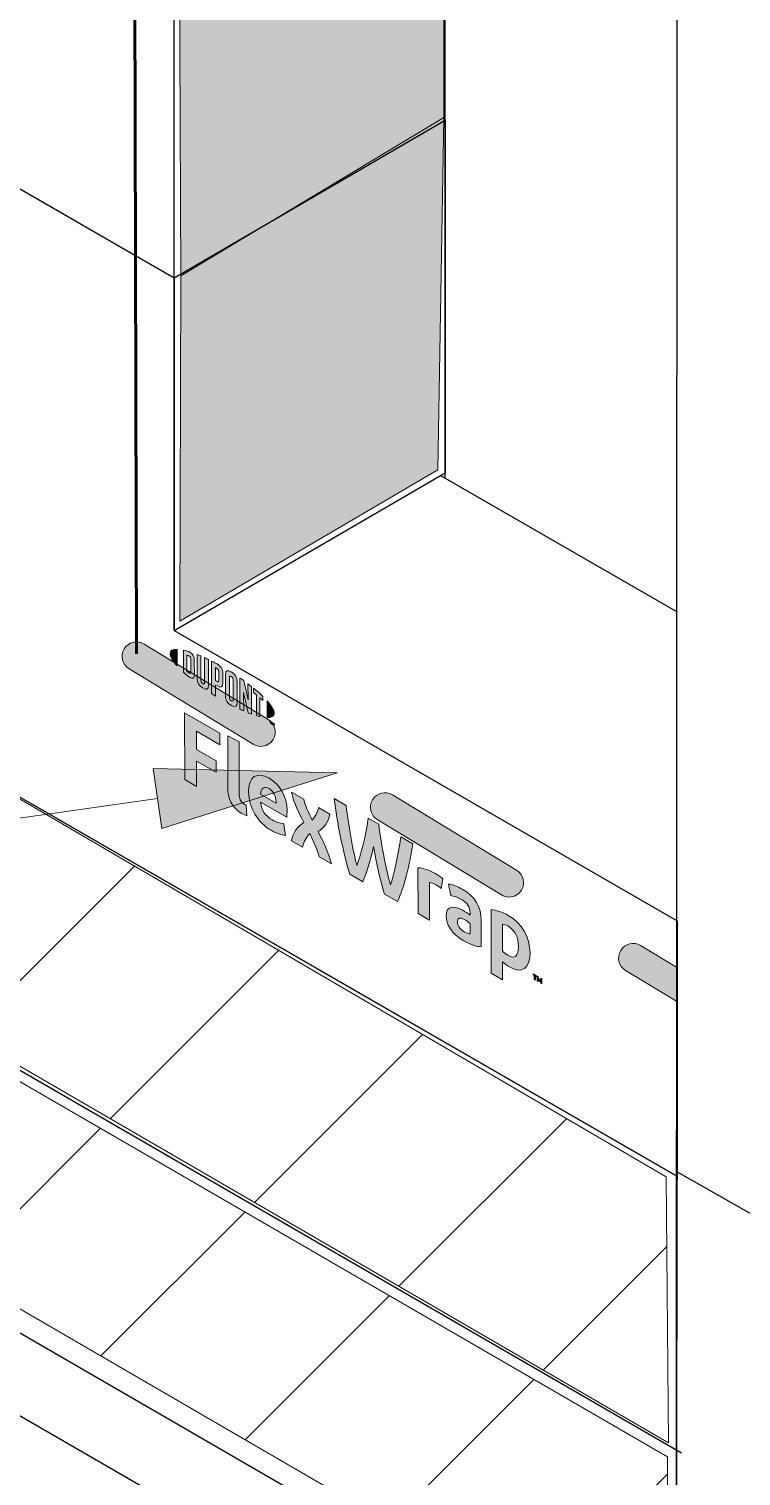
# Model space of a CAD drawing. Extents: x -1337 to 5791, y -3809 to 1769.
# Drawn here: x 538.1 to 582.2, y -2844.8 to -2755.1 of the extents above; entities that cross this region are included whole.
import ezdxf

# ---------------------------------------------------------------- set-up
doc = ezdxf.new("R2010")
doc.units = 0
doc.header["$MEASUREMENT"] = 0
for name, color, linetype, lineweight in [('.ATI-TEXT', 7, 'Continuous', 0), ('G-ANNO-TTLB', 7, 'Continuous', 0), ('Layer 12', 7, 'Continuous', 0), ('TYVEK', 7, 'Continuous', 0)]:
    doc.layers.add(name, color=color, linetype=linetype, lineweight=lineweight)
pattern_1 = [(45, (0, 0), (-7.071067, 7.07107), [])]

# ---------------------------------------------------------------- blocks, each defined once
blk = doc.blocks.new('Block_55')
at = {"layer": '.ATI-TEXT', "true_color": 0x000000, "transparency": 33554687}
h = blk.add_hatch(color=18, dxfattribs=at)
h.dxf.hatch_style = 2
h.paths.add_polyline_path([(545.824, -2800.982), (557.226, -2801.251), (546.353, -2804.694)])
at = {"layer": '.ATI-TEXT', "color": 18, "lineweight": 0, "true_color": 0x000000}
blk.add_line((546.089, -2802.838), (417.182, -2821.203), dxfattribs=at)
at = {"layer": '.ATI-TEXT'}
blk.add_lwpolyline([(545.824, -2800.982), (557.226, -2801.251), (546.353, -2804.694), (546.353, -2804.694)], close=True, dxfattribs=at)
blk = doc.blocks.new('Block_444')
at = {"layer": 'TYVEK', "true_color": 0x003b71, "transparency": 33554687}
h = blk.add_hatch(color=156, dxfattribs=at)
h.dxf.hatch_style = 2
edge = h.paths.add_edge_path()
edge.add_spline(control_points=[(547.775, -2801.666), (547.775, -2801.666), (547.765, -2797.525), (547.765, -2797.525), (547.765, -2797.525), (549.95, -2798.779), (549.95, -2798.779), (549.95, -2798.779), (549.952, -2799.501), (549.952, -2799.501), (549.952, -2799.501), (548.5, -2798.668), (548.5, -2798.668), (548.5, -2798.668), (548.503, -2799.792), (548.503, -2799.792), (548.503, -2799.792), (549.724, -2800.493), (549.724, -2800.493), (549.724, -2800.493), (549.726, -2801.214), (549.726, -2801.214), (549.726, -2801.214), (548.505, -2800.513), (548.505, -2800.513), (548.505, -2800.513), (548.509, -2802.087), (548.509, -2802.087), (548.509, -2802.087), (547.775, -2801.666), (547.775, -2801.666)], knot_values=[0, 0, 0, 0, 1, 1, 1, 2, 2, 2, 3, 3, 3, 4, 4, 4, 5, 5, 5, 6, 6, 6, 7, 7, 7, 8, 8, 8, 9, 9, 9, 10, 10, 10, 10], degree=3, periodic=0)
h = blk.add_hatch(color=156, dxfattribs=at)
h.dxf.hatch_style = 2
edge = h.paths.add_edge_path()
edge.add_spline(control_points=[(551.148, -2802.509), (551.149, -2802.829), (551.221, -2803.041), (551.426, -2803.159), (551.477, -2803.189), (551.529, -2803.212), (551.575, -2803.227), (551.575, -2803.227), (551.628, -2803.901), (551.628, -2803.901), (551.53, -2803.869), (551.371, -2803.801), (551.269, -2803.742), (550.679, -2803.404), (550.442, -2802.825), (550.44, -2802.115), (550.44, -2802.115), (550.432, -2798.956), (550.432, -2798.956), (550.432, -2798.956), (551.14, -2799.315), (551.14, -2799.315), (551.14, -2799.315), (551.148, -2802.509), (551.148, -2802.509)], knot_values=[0, 0, 0, 0, 1, 1, 1, 2, 2, 2, 3, 3, 3, 4, 4, 4, 5, 5, 5, 6, 6, 6, 7, 7, 7, 8, 8, 8, 8], degree=3, periodic=0)
h = blk.add_hatch(color=156, dxfattribs=at)
h.dxf.hatch_style = 2
edge = h.paths.add_edge_path()
edge.add_spline(control_points=[(552.46, -2802.559), (552.46, -2802.559), (553.434, -2803.119), (553.434, -2803.119), (553.434, -2803.119), (553.434, -2803.048), (553.434, -2803.048), (553.433, -2802.717), (553.279, -2802.386), (552.997, -2802.224), (552.699, -2802.053), (552.505, -2802.184), (552.46, -2802.559)], knot_values=[0, 0, 0, 0, 1, 1, 1, 2, 2, 2, 3, 3, 3, 4, 4, 4, 4], degree=3, periodic=0)
edge = h.paths.add_edge_path()
edge.add_spline(control_points=[(554.018, -2805.12), (553.793, -2805.109), (553.459, -2805), (553.121, -2804.806), (552.295, -2804.331), (551.729, -2803.404), (551.727, -2802.422), (551.724, -2801.482), (552.241, -2801.14), (552.995, -2801.573), (553.667, -2801.959), (554.11, -2802.762), (554.112, -2803.555), (554.112, -2803.732), (554.102, -2803.88), (554.092, -2803.993), (554.092, -2803.993), (552.471, -2803.062), (552.471, -2803.062), (552.539, -2803.574), (552.78, -2803.925), (553.191, -2804.161), (553.442, -2804.305), (553.683, -2804.378), (553.904, -2804.398), (553.904, -2804.398), (554.018, -2805.12), (554.018, -2805.12)], knot_values=[0, 0, 0, 0, 1, 1, 1, 2, 2, 2, 3, 3, 3, 4, 4, 4, 5, 5, 5, 6, 6, 6, 7, 7, 7, 8, 8, 8, 9, 9, 9, 9], degree=3, periodic=0)
h = blk.add_hatch(color=156, dxfattribs=at)
h.dxf.hatch_style = 2
edge = h.paths.add_edge_path()
edge.add_spline(control_points=[(555.158, -2804.321), (554.814, -2803.686), (554.541, -2803.122), (554.38, -2802.439), (554.38, -2802.439), (555.145, -2802.878), (555.145, -2802.878), (555.212, -2803.183), (555.439, -2803.714), (555.665, -2804.181), (555.854, -2803.965), (556.018, -2803.71), (556.053, -2803.399), (556.053, -2803.399), (556.771, -2803.812), (556.771, -2803.812), (556.639, -2804.35), (556.414, -2804.653), (556.031, -2804.887), (556.401, -2805.578), (556.654, -2806.137), (556.866, -2806.885), (556.866, -2806.885), (556.101, -2806.446), (556.101, -2806.446), (555.993, -2806.053), (555.735, -2805.462), (555.519, -2805.013), (555.325, -2805.226), (555.141, -2805.475), (555.07, -2805.854), (555.07, -2805.854), (554.383, -2805.459), (554.383, -2805.459), (554.509, -2804.917), (554.749, -2804.583), (555.158, -2804.321)], knot_values=[0, 0, 0, 0, 1, 1, 1, 2, 2, 2, 3, 3, 3, 4, 4, 4, 5, 5, 5, 6, 6, 6, 7, 7, 7, 8, 8, 8, 9, 9, 9, 10, 10, 10, 11, 11, 11, 12, 12, 12, 12], degree=3, periodic=0)
h = blk.add_hatch(color=156, dxfattribs=at)
h.dxf.hatch_style = 2
edge = h.paths.add_edge_path()
edge.add_spline(control_points=[(561.16, -2805.215), (561.16, -2805.215), (561.909, -2805.645), (561.909, -2805.645), (561.717, -2806.911), (561.383, -2808.344), (560.949, -2809.229), (560.949, -2809.229), (560.144, -2808.767), (560.144, -2808.767), (559.891, -2807.883), (559.663, -2806.884), (559.471, -2805.805), (559.278, -2806.663), (559.059, -2807.406), (558.805, -2807.998), (558.805, -2807.998), (557.999, -2807.536), (557.999, -2807.536), (557.586, -2806.164), (557.218, -2804.328), (557.025, -2802.841), (557.025, -2802.841), (557.769, -2803.268), (557.769, -2803.268), (557.931, -2804.607), (558.221, -2806.174), (558.433, -2806.987), (558.652, -2806.422), (558.993, -2805.259), (559.138, -2804.054), (559.138, -2804.054), (559.795, -2804.431), (559.795, -2804.431), (559.952, -2805.809), (560.289, -2807.361), (560.516, -2808.183), (560.72, -2807.609), (561.009, -2806.375), (561.16, -2805.215)], knot_values=[0, 0, 0, 0, 1, 1, 1, 2, 2, 2, 3, 3, 3, 4, 4, 4, 5, 5, 5, 6, 6, 6, 7, 7, 7, 8, 8, 8, 9, 9, 9, 10, 10, 10, 11, 11, 11, 12, 12, 12, 13, 13, 13, 13], degree=3, periodic=0)
h = blk.add_hatch(color=156, dxfattribs=at)
h.dxf.hatch_style = 2
edge = h.paths.add_edge_path()
edge.add_spline(control_points=[(563.302, -2807.49), (563.486, -2807.596), (563.661, -2807.72), (563.763, -2807.808), (563.763, -2807.808), (563.662, -2808.418), (563.662, -2808.418), (563.575, -2808.332), (563.467, -2808.259), (563.36, -2808.197), (563.17, -2808.088), (563.042, -2808.056), (562.934, -2808.053), (562.934, -2808.053), (562.94, -2810.372), (562.94, -2810.372), (562.94, -2810.372), (562.232, -2809.965), (562.232, -2809.965), (562.232, -2809.965), (562.225, -2807.132), (562.225, -2807.132), (562.502, -2807.131), (562.932, -2807.278), (563.302, -2807.49)], knot_values=[0, 0, 0, 0, 1, 1, 1, 2, 2, 2, 3, 3, 3, 4, 4, 4, 5, 5, 5, 6, 6, 6, 7, 7, 7, 8, 8, 8, 8], degree=3, periodic=0)
h = blk.add_hatch(color=156, dxfattribs=at)
h.dxf.hatch_style = 2
edge = h.paths.add_edge_path()
edge.add_spline(control_points=[(565.457, -2811.22), (565.457, -2811.22), (565.456, -2810.588), (565.456, -2810.588), (565.338, -2810.49), (565.214, -2810.402), (565.091, -2810.331), (564.855, -2810.196), (564.671, -2810.196), (564.672, -2810.474), (564.672, -2810.723), (564.826, -2810.941), (565.098, -2811.097), (565.252, -2811.186), (565.38, -2811.224), (565.457, -2811.22)], knot_values=[0, 0, 0, 0, 1, 1, 1, 2, 2, 2, 3, 3, 3, 4, 4, 4, 5, 5, 5, 5], degree=3, periodic=0)
edge = h.paths.add_edge_path()
edge.add_spline(control_points=[(565.028, -2811.642), (564.325, -2811.238), (563.97, -2810.638), (563.969, -2810.106), (563.967, -2809.52), (564.382, -2809.416), (564.998, -2809.763), (565.141, -2809.846), (565.326, -2809.976), (565.454, -2810.073), (565.454, -2810.073), (565.454, -2809.931), (565.454, -2809.931), (565.453, -2809.57), (565.273, -2809.295), (564.929, -2809.098), (564.704, -2808.969), (564.463, -2808.872), (564.253, -2808.851), (564.253, -2808.851), (564.123, -2808.139), (564.123, -2808.139), (564.343, -2808.159), (564.697, -2808.291), (565.01, -2808.471), (565.764, -2808.904), (566.14, -2809.58), (566.142, -2810.379), (566.142, -2810.379), (566.146, -2812.023), (566.146, -2812.023), (565.936, -2812.027), (565.541, -2811.936), (565.028, -2811.642)], knot_values=[0, 0, 0, 0, 1, 1, 1, 2, 2, 2, 3, 3, 3, 4, 4, 4, 5, 5, 5, 6, 6, 6, 7, 7, 7, 8, 8, 8, 9, 9, 9, 10, 10, 10, 11, 11, 11, 11], degree=3, periodic=0)
h = blk.add_hatch(color=156, dxfattribs=at)
h.dxf.hatch_style = 2
edge = h.paths.add_edge_path()
edge.add_spline(control_points=[(567.791, -2812.555), (568.243, -2812.814), (568.452, -2812.615), (568.451, -2812.006), (568.45, -2811.474), (568.254, -2811.007), (567.787, -2810.739), (567.659, -2810.665), (567.566, -2810.642), (567.459, -2810.627), (567.459, -2810.627), (567.463, -2812.283), (567.463, -2812.283), (567.56, -2812.387), (567.643, -2812.469), (567.791, -2812.555)], knot_values=[0, 0, 0, 0, 1, 1, 1, 2, 2, 2, 3, 3, 3, 4, 4, 4, 5, 5, 5, 5], degree=3, periodic=0)
edge = h.paths.add_edge_path()
edge.add_spline(control_points=[(567.896, -2813.276), (567.716, -2813.173), (567.593, -2813.079), (567.465, -2812.952), (567.465, -2812.952), (567.467, -2814.076), (567.467, -2814.076), (567.467, -2814.076), (566.764, -2813.672), (566.764, -2813.672), (566.764, -2813.672), (566.755, -2809.727), (566.755, -2809.727), (567.047, -2809.741), (567.457, -2809.876), (567.821, -2810.085), (568.663, -2810.568), (569.167, -2811.448), (569.169, -2812.395), (569.172, -2813.365), (568.696, -2813.736), (567.896, -2813.276)], knot_values=[0, 0, 0, 0, 1, 1, 1, 2, 2, 2, 3, 3, 3, 4, 4, 4, 5, 5, 5, 6, 6, 6, 7, 7, 7, 7], degree=3, periodic=0)
h = blk.add_hatch(color=156, dxfattribs=at)
h.dxf.hatch_style = 2
edge = h.paths.add_edge_path()
edge.add_spline(control_points=[(569.677, -2813.881), (569.704, -2813.969), (569.728, -2814.035), (569.759, -2814.106), (569.789, -2814.07), (569.811, -2814.03), (569.836, -2813.972), (569.836, -2813.972), (569.91, -2814.015), (569.91, -2814.015), (569.91, -2814.015), (569.911, -2814.321), (569.911, -2814.321), (569.911, -2814.321), (569.846, -2814.284), (569.846, -2814.284), (569.846, -2814.284), (569.846, -2814.143), (569.846, -2814.143), (569.846, -2814.143), (569.849, -2814.097), (569.849, -2814.097), (569.829, -2814.131), (569.804, -2814.165), (569.783, -2814.191), (569.783, -2814.191), (569.733, -2814.163), (569.733, -2814.163), (569.711, -2814.111), (569.686, -2814.047), (569.665, -2813.988), (569.665, -2813.988), (569.668, -2814.041), (569.668, -2814.041), (569.668, -2814.041), (569.668, -2814.181), (569.668, -2814.181), (569.668, -2814.181), (569.604, -2814.145), (569.604, -2814.145), (569.604, -2814.145), (569.603, -2813.839), (569.603, -2813.839), (569.603, -2813.839), (569.677, -2813.881), (569.677, -2813.881)], knot_values=[0, 0, 0, 0, 1, 1, 1, 2, 2, 2, 3, 3, 3, 4, 4, 4, 5, 5, 5, 6, 6, 6, 7, 7, 7, 8, 8, 8, 9, 9, 9, 10, 10, 10, 11, 11, 11, 12, 12, 12, 13, 13, 13, 14, 14, 14, 15, 15, 15, 15], degree=3, periodic=0)
edge = h.paths.add_edge_path()
edge.add_spline(control_points=[(569.431, -2813.808), (569.431, -2813.808), (569.36, -2813.767), (569.36, -2813.767), (569.36, -2813.767), (569.36, -2813.699), (569.36, -2813.699), (569.36, -2813.699), (569.574, -2813.822), (569.574, -2813.822), (569.574, -2813.822), (569.574, -2813.89), (569.574, -2813.89), (569.574, -2813.89), (569.503, -2813.849), (569.503, -2813.849), (569.503, -2813.849), (569.503, -2814.087), (569.503, -2814.087), (569.503, -2814.087), (569.432, -2814.046), (569.432, -2814.046), (569.432, -2814.046), (569.431, -2813.808), (569.431, -2813.808)], knot_values=[0, 0, 0, 0, 1, 1, 1, 2, 2, 2, 3, 3, 3, 4, 4, 4, 5, 5, 5, 6, 6, 6, 7, 7, 7, 8, 8, 8, 8], degree=3, periodic=0)
at = {"layer": 'TYVEK'}
for points, knots in [([(547.775, -2801.666), (547.775, -2801.666), (547.765, -2797.525), (547.765, -2797.525), (547.765, -2797.525), (549.95, -2798.779), (549.95, -2798.779), (549.95, -2798.779), (549.952, -2799.501), (549.952, -2799.501), (549.952, -2799.501), (548.5, -2798.668), (548.5, -2798.668), (548.5, -2798.668), (548.503, -2799.792), (548.503, -2799.792), (548.503, -2799.792), (549.724, -2800.493), (549.724, -2800.493), (549.724, -2800.493), (549.726, -2801.214), (549.726, -2801.214), (549.726, -2801.214), (548.505, -2800.513), (548.505, -2800.513), (548.505, -2800.513), (548.509, -2802.087), (548.509, -2802.087), (548.509, -2802.087), (547.775, -2801.666), (547.775, -2801.666)], [0, 0, 0, 0, 1, 1, 1, 2, 2, 2, 3, 3, 3, 4, 4, 4, 5, 5, 5, 6, 6, 6, 7, 7, 7, 8, 8, 8, 9, 9, 9, 10, 10, 10, 10]), ([(551.148, -2802.509), (551.149, -2802.829), (551.221, -2803.041), (551.426, -2803.159), (551.477, -2803.189), (551.529, -2803.212), (551.575, -2803.227), (551.575, -2803.227), (551.628, -2803.901), (551.628, -2803.901), (551.53, -2803.869), (551.371, -2803.801), (551.269, -2803.742), (550.679, -2803.404), (550.442, -2802.825), (550.44, -2802.115), (550.44, -2802.115), (550.432, -2798.956), (550.432, -2798.956), (550.432, -2798.956), (551.14, -2799.315), (551.14, -2799.315), (551.14, -2799.315), (551.148, -2802.509), (551.148, -2802.509)], [0, 0, 0, 0, 1, 1, 1, 2, 2, 2, 3, 3, 3, 4, 4, 4, 5, 5, 5, 6, 6, 6, 7, 7, 7, 8, 8, 8, 8]), ([(554.018, -2805.12), (553.793, -2805.109), (553.459, -2805), (553.121, -2804.806), (552.295, -2804.331), (551.729, -2803.404), (551.727, -2802.422), (551.724, -2801.482), (552.241, -2801.14), (552.995, -2801.573), (553.667, -2801.959), (554.11, -2802.762), (554.112, -2803.555), (554.112, -2803.732), (554.102, -2803.88), (554.092, -2803.993), (554.092, -2803.993), (552.471, -2803.062), (552.471, -2803.062), (552.539, -2803.574), (552.78, -2803.925), (553.191, -2804.161), (553.442, -2804.305), (553.683, -2804.378), (553.904, -2804.398), (553.904, -2804.398), (554.018, -2805.12), (554.018, -2805.12)], [0, 0, 0, 0, 1, 1, 1, 2, 2, 2, 3, 3, 3, 4, 4, 4, 5, 5, 5, 6, 6, 6, 7, 7, 7, 8, 8, 8, 9, 9, 9, 9]), ([(552.46, -2802.559), (552.46, -2802.559), (553.434, -2803.119), (553.434, -2803.119), (553.434, -2803.119), (553.434, -2803.048), (553.434, -2803.048), (553.433, -2802.717), (553.279, -2802.386), (552.997, -2802.224), (552.699, -2802.053), (552.505, -2802.184), (552.46, -2802.559)], [0, 0, 0, 0, 1, 1, 1, 2, 2, 2, 3, 3, 3, 4, 4, 4, 4]), ([(555.158, -2804.321), (554.814, -2803.686), (554.541, -2803.122), (554.38, -2802.439), (554.38, -2802.439), (555.145, -2802.878), (555.145, -2802.878), (555.212, -2803.183), (555.439, -2803.714), (555.665, -2804.181), (555.854, -2803.965), (556.018, -2803.71), (556.053, -2803.399), (556.053, -2803.399), (556.771, -2803.812), (556.771, -2803.812), (556.639, -2804.35), (556.414, -2804.653), (556.031, -2804.887), (556.401, -2805.578), (556.654, -2806.137), (556.866, -2806.885), (556.866, -2806.885), (556.101, -2806.446), (556.101, -2806.446), (555.993, -2806.053), (555.735, -2805.462), (555.519, -2805.013), (555.325, -2805.226), (555.141, -2805.475), (555.07, -2805.854), (555.07, -2805.854), (554.383, -2805.459), (554.383, -2805.459), (554.509, -2804.917), (554.749, -2804.583), (555.158, -2804.321)], [0, 0, 0, 0, 1, 1, 1, 2, 2, 2, 3, 3, 3, 4, 4, 4, 5, 5, 5, 6, 6, 6, 7, 7, 7, 8, 8, 8, 9, 9, 9, 10, 10, 10, 11, 11, 11, 12, 12, 12, 12]), ([(561.16, -2805.215), (561.16, -2805.215), (561.909, -2805.645), (561.909, -2805.645), (561.717, -2806.911), (561.383, -2808.344), (560.949, -2809.229), (560.949, -2809.229), (560.144, -2808.767), (560.144, -2808.767), (559.891, -2807.883), (559.663, -2806.884), (559.471, -2805.805), (559.278, -2806.663), (559.059, -2807.406), (558.805, -2807.998), (558.805, -2807.998), (557.999, -2807.536), (557.999, -2807.536), (557.586, -2806.164), (557.218, -2804.328), (557.025, -2802.841), (557.025, -2802.841), (557.769, -2803.268), (557.769, -2803.268), (557.931, -2804.607), (558.221, -2806.174), (558.433, -2806.987), (558.652, -2806.422), (558.993, -2805.259), (559.138, -2804.054), (559.138, -2804.054), (559.795, -2804.431), (559.795, -2804.431), (559.952, -2805.809), (560.289, -2807.361), (560.516, -2808.183), (560.72, -2807.609), (561.009, -2806.375), (561.16, -2805.215)], [0, 0, 0, 0, 1, 1, 1, 2, 2, 2, 3, 3, 3, 4, 4, 4, 5, 5, 5, 6, 6, 6, 7, 7, 7, 8, 8, 8, 9, 9, 9, 10, 10, 10, 11, 11, 11, 12, 12, 12, 13, 13, 13, 13]), ([(563.302, -2807.49), (563.486, -2807.596), (563.661, -2807.72), (563.763, -2807.808), (563.763, -2807.808), (563.662, -2808.418), (563.662, -2808.418), (563.575, -2808.332), (563.467, -2808.259), (563.36, -2808.197), (563.17, -2808.088), (563.042, -2808.056), (562.934, -2808.053), (562.934, -2808.053), (562.94, -2810.372), (562.94, -2810.372), (562.94, -2810.372), (562.232, -2809.965), (562.232, -2809.965), (562.232, -2809.965), (562.225, -2807.132), (562.225, -2807.132), (562.502, -2807.131), (562.932, -2807.278), (563.302, -2807.49)], [0, 0, 0, 0, 1, 1, 1, 2, 2, 2, 3, 3, 3, 4, 4, 4, 5, 5, 5, 6, 6, 6, 7, 7, 7, 8, 8, 8, 8]), ([(565.028, -2811.642), (564.325, -2811.238), (563.97, -2810.638), (563.969, -2810.106), (563.967, -2809.52), (564.382, -2809.416), (564.998, -2809.763), (565.141, -2809.846), (565.326, -2809.976), (565.454, -2810.073), (565.454, -2810.073), (565.454, -2809.931), (565.454, -2809.931), (565.453, -2809.57), (565.273, -2809.295), (564.929, -2809.098), (564.704, -2808.969), (564.463, -2808.872), (564.253, -2808.851), (564.253, -2808.851), (564.123, -2808.139), (564.123, -2808.139), (564.343, -2808.159), (564.697, -2808.291), (565.01, -2808.471), (565.764, -2808.904), (566.14, -2809.58), (566.142, -2810.379), (566.142, -2810.379), (566.146, -2812.023), (566.146, -2812.023), (565.936, -2812.027), (565.541, -2811.936), (565.028, -2811.642)], [0, 0, 0, 0, 1, 1, 1, 2, 2, 2, 3, 3, 3, 4, 4, 4, 5, 5, 5, 6, 6, 6, 7, 7, 7, 8, 8, 8, 9, 9, 9, 10, 10, 10, 11, 11, 11, 11]), ([(565.457, -2811.22), (565.457, -2811.22), (565.456, -2810.588), (565.456, -2810.588), (565.338, -2810.49), (565.214, -2810.402), (565.091, -2810.331), (564.855, -2810.196), (564.671, -2810.196), (564.672, -2810.474), (564.672, -2810.723), (564.826, -2810.941), (565.098, -2811.097), (565.252, -2811.186), (565.38, -2811.224), (565.457, -2811.22)], [0, 0, 0, 0, 1, 1, 1, 2, 2, 2, 3, 3, 3, 4, 4, 4, 5, 5, 5, 5]), ([(567.896, -2813.276), (567.716, -2813.173), (567.593, -2813.079), (567.465, -2812.952), (567.465, -2812.952), (567.467, -2814.076), (567.467, -2814.076), (567.467, -2814.076), (566.764, -2813.672), (566.764, -2813.672), (566.764, -2813.672), (566.755, -2809.727), (566.755, -2809.727), (567.047, -2809.741), (567.457, -2809.876), (567.821, -2810.085), (568.663, -2810.568), (569.167, -2811.448), (569.169, -2812.395), (569.172, -2813.365), (568.696, -2813.736), (567.896, -2813.276)], [0, 0, 0, 0, 1, 1, 1, 2, 2, 2, 3, 3, 3, 4, 4, 4, 5, 5, 5, 6, 6, 6, 7, 7, 7, 7]), ([(567.791, -2812.555), (568.243, -2812.814), (568.452, -2812.615), (568.451, -2812.006), (568.45, -2811.474), (568.254, -2811.007), (567.787, -2810.739), (567.659, -2810.665), (567.566, -2810.642), (567.459, -2810.627), (567.459, -2810.627), (567.463, -2812.283), (567.463, -2812.283), (567.56, -2812.387), (567.643, -2812.469), (567.791, -2812.555)], [0, 0, 0, 0, 1, 1, 1, 2, 2, 2, 3, 3, 3, 4, 4, 4, 5, 5, 5, 5]), ([(569.431, -2813.808), (569.431, -2813.808), (569.36, -2813.767), (569.36, -2813.767), (569.36, -2813.767), (569.36, -2813.699), (569.36, -2813.699), (569.36, -2813.699), (569.574, -2813.822), (569.574, -2813.822), (569.574, -2813.822), (569.574, -2813.89), (569.574, -2813.89), (569.574, -2813.89), (569.503, -2813.849), (569.503, -2813.849), (569.503, -2813.849), (569.503, -2814.087), (569.503, -2814.087), (569.503, -2814.087), (569.432, -2814.046), (569.432, -2814.046), (569.432, -2814.046), (569.431, -2813.808), (569.431, -2813.808)], [0, 0, 0, 0, 1, 1, 1, 2, 2, 2, 3, 3, 3, 4, 4, 4, 5, 5, 5, 6, 6, 6, 7, 7, 7, 8, 8, 8, 8]), ([(569.677, -2813.881), (569.704, -2813.969), (569.728, -2814.035), (569.759, -2814.106), (569.789, -2814.07), (569.811, -2814.03), (569.836, -2813.972), (569.836, -2813.972), (569.91, -2814.015), (569.91, -2814.015), (569.91, -2814.015), (569.911, -2814.321), (569.911, -2814.321), (569.911, -2814.321), (569.846, -2814.284), (569.846, -2814.284), (569.846, -2814.284), (569.846, -2814.143), (569.846, -2814.143), (569.846, -2814.143), (569.849, -2814.097), (569.849, -2814.097), (569.829, -2814.131), (569.804, -2814.165), (569.783, -2814.191), (569.783, -2814.191), (569.733, -2814.163), (569.733, -2814.163), (569.711, -2814.111), (569.686, -2814.047), (569.665, -2813.988), (569.665, -2813.988), (569.668, -2814.041), (569.668, -2814.041), (569.668, -2814.041), (569.668, -2814.181), (569.668, -2814.181), (569.668, -2814.181), (569.604, -2814.145), (569.604, -2814.145), (569.604, -2814.145), (569.603, -2813.839), (569.603, -2813.839), (569.603, -2813.839), (569.677, -2813.881), (569.677, -2813.881)], [0, 0, 0, 0, 1, 1, 1, 2, 2, 2, 3, 3, 3, 4, 4, 4, 5, 5, 5, 6, 6, 6, 7, 7, 7, 8, 8, 8, 9, 9, 9, 10, 10, 10, 11, 11, 11, 12, 12, 12, 13, 13, 13, 14, 14, 14, 15, 15, 15, 15])]:
    blk.add_open_spline(points, degree=3, knots=knots, dxfattribs=at)
blk = doc.blocks.new('Block_445')
at = {"layer": 'TYVEK', "true_color": 0x003b71, "transparency": 33554687}
h = blk.add_hatch(color=156, dxfattribs=at)
h.dxf.hatch_style = 2
edge = h.paths.add_edge_path()
edge.add_spline(control_points=[(546.862, -2793.846), (546.863, -2794.037), (547.024, -2794.307), (547.304, -2794.621), (547.304, -2794.621), (547.301, -2793.581), (547.301, -2793.581), (547.022, -2793.573), (546.862, -2793.658), (546.862, -2793.846)], knot_values=[0, 0, 0, 0, 1, 1, 1, 2, 2, 2, 3, 3, 3, 3], degree=3, periodic=0)
h = blk.add_hatch(color=156, dxfattribs=at)
h.dxf.hatch_style = 2
edge = h.paths.add_edge_path()
edge.add_spline(control_points=[(548.144, -2795.006), (548.144, -2795.086), (548.103, -2795.089), (548.053, -2795.06), (548.014, -2795.038), (547.954, -2794.988), (547.906, -2794.944), (547.906, -2794.944), (547.903, -2793.95), (547.903, -2793.95), (547.952, -2793.964), (548.012, -2793.982), (548.05, -2794.004), (548.1, -2794.032), (548.142, -2794.083), (548.142, -2794.162), (548.142, -2794.162), (548.144, -2795.006), (548.144, -2795.006)], knot_values=[0, 0, 0, 0, 1, 1, 1, 2, 2, 2, 3, 3, 3, 4, 4, 4, 5, 5, 5, 6, 6, 6, 6], degree=3, periodic=0)
edge = h.paths.add_edge_path()
edge.add_spline(control_points=[(548.082, -2793.763), (548.004, -2793.718), (547.891, -2793.68), (547.688, -2793.635), (547.688, -2793.635), (547.691, -2795.013), (547.691, -2795.013), (547.871, -2795.179), (548.008, -2795.294), (548.086, -2795.339), (548.266, -2795.442), (548.367, -2795.373), (548.367, -2795.17), (548.367, -2795.17), (548.364, -2794.255), (548.364, -2794.255), (548.364, -2794.051), (548.262, -2793.866), (548.082, -2793.763)], knot_values=[0, 0, 0, 0, 1, 1, 1, 2, 2, 2, 3, 3, 3, 4, 4, 4, 5, 5, 5, 6, 6, 6, 6], degree=3, periodic=0)
h = blk.add_hatch(color=156, dxfattribs=at)
h.dxf.hatch_style = 2
edge = h.paths.add_edge_path()
edge.add_spline(control_points=[(548.994, -2795.656), (548.995, -2795.736), (548.971, -2795.773), (548.885, -2795.711), (548.8, -2795.65), (548.777, -2795.596), (548.777, -2795.502), (548.777, -2795.502), (548.773, -2794.002), (548.773, -2794.002), (548.717, -2793.977), (548.591, -2793.925), (548.537, -2793.903), (548.537, -2793.903), (548.541, -2795.419), (548.541, -2795.419), (548.542, -2795.662), (548.644, -2795.814), (548.885, -2795.985), (549.106, -2796.141), (549.241, -2796.089), (549.24, -2795.821), (549.24, -2795.821), (549.236, -2794.218), (549.236, -2794.218), (549.19, -2794.195), (549.039, -2794.123), (548.991, -2794.101), (548.991, -2794.101), (548.994, -2795.656), (548.994, -2795.656)], knot_values=[0, 0, 0, 0, 1, 1, 1, 2, 2, 2, 3, 3, 3, 4, 4, 4, 5, 5, 5, 6, 6, 6, 7, 7, 7, 8, 8, 8, 9, 9, 9, 10, 10, 10, 10], degree=3, periodic=0)
h = blk.add_hatch(color=156, dxfattribs=at)
h.dxf.hatch_style = 2
edge = h.paths.add_edge_path()
edge.add_spline(control_points=[(549.889, -2795.512), (549.889, -2795.599), (549.863, -2795.627), (549.763, -2795.57), (549.763, -2795.57), (549.677, -2795.521), (549.677, -2795.521), (549.677, -2795.521), (549.675, -2794.725), (549.675, -2794.725), (549.713, -2794.744), (549.734, -2794.756), (549.757, -2794.769), (549.865, -2794.831), (549.888, -2794.891), (549.888, -2794.98), (549.888, -2794.98), (549.889, -2795.512), (549.889, -2795.512)], knot_values=[0, 0, 0, 0, 1, 1, 1, 2, 2, 2, 3, 3, 3, 4, 4, 4, 5, 5, 5, 6, 6, 6, 6], degree=3, periodic=0)
edge = h.paths.add_edge_path()
edge.add_spline(control_points=[(549.771, -2794.495), (549.728, -2794.471), (549.572, -2794.387), (549.428, -2794.315), (549.428, -2794.315), (549.433, -2796.333), (549.433, -2796.333), (549.482, -2796.364), (549.61, -2796.445), (549.679, -2796.487), (549.679, -2796.487), (549.678, -2795.802), (549.678, -2795.802), (549.678, -2795.802), (549.774, -2795.857), (549.774, -2795.857), (550.031, -2796.004), (550.138, -2795.932), (550.138, -2795.676), (550.138, -2795.676), (550.136, -2795.081), (550.136, -2795.081), (550.136, -2794.83), (550.015, -2794.636), (549.771, -2794.495)], knot_values=[0, 0, 0, 0, 1, 1, 1, 2, 2, 2, 3, 3, 3, 4, 4, 4, 5, 5, 5, 6, 6, 6, 7, 7, 7, 8, 8, 8, 8], degree=3, periodic=0)
h = blk.add_hatch(color=156, dxfattribs=at)
h.dxf.hatch_style = 2
edge = h.paths.add_edge_path()
edge.add_spline(control_points=[(550.769, -2796.721), (550.769, -2796.801), (550.746, -2796.829), (550.659, -2796.782), (550.57, -2796.733), (550.545, -2796.675), (550.545, -2796.592), (550.545, -2796.592), (550.542, -2795.334), (550.542, -2795.334), (550.542, -2795.251), (550.566, -2795.22), (550.656, -2795.274), (550.743, -2795.327), (550.766, -2795.383), (550.766, -2795.463), (550.766, -2795.463), (550.769, -2796.721), (550.769, -2796.721)], knot_values=[0, 0, 0, 0, 1, 1, 1, 2, 2, 2, 3, 3, 3, 4, 4, 4, 5, 5, 5, 6, 6, 6, 6], degree=3, periodic=0)
edge = h.paths.add_edge_path()
edge.add_spline(control_points=[(550.655, -2794.992), (550.427, -2794.848), (550.292, -2794.887), (550.292, -2795.152), (550.292, -2795.152), (550.296, -2796.473), (550.296, -2796.473), (550.296, -2796.753), (550.419, -2796.939), (550.66, -2797.065), (550.896, -2797.189), (551.018, -2797.156), (551.018, -2796.858), (551.018, -2796.858), (551.015, -2795.597), (551.015, -2795.597), (551.014, -2795.313), (550.902, -2795.148), (550.655, -2794.992)], knot_values=[0, 0, 0, 0, 1, 1, 1, 2, 2, 2, 3, 3, 3, 4, 4, 4, 5, 5, 5, 6, 6, 6, 6], degree=3, periodic=0)
h = blk.add_hatch(color=156, dxfattribs=at)
h.dxf.hatch_style = 2
edge = h.paths.add_edge_path()
edge.add_spline(control_points=[(551.699, -2796.714), (551.699, -2796.714), (551.424, -2795.531), (551.424, -2795.531), (551.349, -2795.477), (551.26, -2795.414), (551.19, -2795.367), (551.19, -2795.367), (551.195, -2797.304), (551.195, -2797.304), (551.244, -2797.327), (551.368, -2797.382), (551.432, -2797.409), (551.432, -2797.409), (551.409, -2796.256), (551.409, -2796.256), (551.409, -2796.256), (551.701, -2797.519), (551.701, -2797.519), (551.762, -2797.543), (551.852, -2797.576), (551.911, -2797.597), (551.911, -2797.597), (551.907, -2795.895), (551.907, -2795.895), (551.845, -2795.846), (551.733, -2795.76), (551.68, -2795.72), (551.68, -2795.72), (551.699, -2796.714), (551.699, -2796.714)], knot_values=[0, 0, 0, 0, 1, 1, 1, 2, 2, 2, 3, 3, 3, 4, 4, 4, 5, 5, 5, 6, 6, 6, 7, 7, 7, 8, 8, 8, 9, 9, 9, 10, 10, 10, 10], degree=3, periodic=0)
h = blk.add_hatch(color=156, dxfattribs=at)
h.dxf.hatch_style = 2
edge = h.paths.add_edge_path()
edge.add_spline(control_points=[(552.029, -2796.263), (552.09, -2796.31), (552.15, -2796.359), (552.208, -2796.407), (552.208, -2796.407), (552.211, -2797.695), (552.211, -2797.695), (552.265, -2797.711), (552.365, -2797.739), (552.431, -2797.754), (552.431, -2797.754), (552.429, -2796.594), (552.429, -2796.594), (552.493, -2796.65), (552.553, -2796.704), (552.608, -2796.754), (552.608, -2796.754), (552.607, -2796.505), (552.607, -2796.505), (552.433, -2796.336), (552.247, -2796.171), (552.028, -2795.994), (552.028, -2795.994), (552.029, -2796.263), (552.029, -2796.263)], knot_values=[0, 0, 0, 0, 1, 1, 1, 2, 2, 2, 3, 3, 3, 4, 4, 4, 5, 5, 5, 6, 6, 6, 7, 7, 7, 8, 8, 8, 8], degree=3, periodic=0)
h = blk.add_hatch(color=156, dxfattribs=at)
h.dxf.hatch_style = 2
edge = h.paths.add_edge_path()
edge.add_spline(control_points=[(553.314, -2797.55), (553.314, -2797.741), (553.154, -2797.827), (552.875, -2797.819), (552.875, -2797.819), (552.872, -2796.779), (552.872, -2796.779), (553.152, -2797.092), (553.313, -2797.361), (553.314, -2797.55)], knot_values=[0, 0, 0, 0, 1, 1, 1, 2, 2, 2, 3, 3, 3, 3], degree=3, periodic=0)
h = blk.add_hatch(color=156, dxfattribs=at)
h.dxf.hatch_style = 2
edge = h.paths.add_edge_path()
edge.add_spline(control_points=[(553.184, -2798.101), (553.184, -2798.101), (553.211, -2798.116), (553.211, -2798.116), (553.211, -2798.116), (553.25, -2798.21), (553.25, -2798.21), (553.25, -2798.21), (553.289, -2798.161), (553.289, -2798.161), (553.289, -2798.161), (553.315, -2798.176), (553.315, -2798.176), (553.315, -2798.176), (553.315, -2798.326), (553.315, -2798.326), (553.315, -2798.326), (553.291, -2798.312), (553.291, -2798.312), (553.291, -2798.312), (553.291, -2798.205), (553.291, -2798.205), (553.291, -2798.205), (553.251, -2798.254), (553.251, -2798.254), (553.251, -2798.254), (553.249, -2798.252), (553.249, -2798.252), (553.249, -2798.252), (553.208, -2798.158), (553.208, -2798.158), (553.208, -2798.158), (553.209, -2798.264), (553.209, -2798.264), (553.209, -2798.264), (553.185, -2798.251), (553.185, -2798.251), (553.185, -2798.251), (553.184, -2798.101), (553.184, -2798.101)], knot_values=[0, 0, 0, 0, 1, 1, 1, 2, 2, 2, 3, 3, 3, 4, 4, 4, 5, 5, 5, 6, 6, 6, 7, 7, 7, 8, 8, 8, 9, 9, 9, 10, 10, 10, 11, 11, 11, 12, 12, 12, 13, 13, 13, 13], degree=3, periodic=0)
edge = h.paths.add_edge_path()
edge.add_spline(control_points=[(553.092, -2798.074), (553.092, -2798.074), (553.051, -2798.051), (553.051, -2798.051), (553.051, -2798.051), (553.051, -2798.024), (553.051, -2798.024), (553.051, -2798.024), (553.156, -2798.085), (553.156, -2798.085), (553.156, -2798.085), (553.156, -2798.111), (553.156, -2798.111), (553.156, -2798.111), (553.116, -2798.088), (553.116, -2798.088), (553.116, -2798.088), (553.117, -2798.212), (553.117, -2798.212), (553.117, -2798.212), (553.092, -2798.197), (553.092, -2798.197), (553.092, -2798.197), (553.092, -2798.074), (553.092, -2798.074)], knot_values=[0, 0, 0, 0, 1, 1, 1, 2, 2, 2, 3, 3, 3, 4, 4, 4, 5, 5, 5, 6, 6, 6, 7, 7, 7, 8, 8, 8, 8], degree=3, periodic=0)
at = {"layer": 'TYVEK'}
for points, knots in [([(546.862, -2793.846), (546.863, -2794.037), (547.024, -2794.307), (547.304, -2794.621), (547.304, -2794.621), (547.301, -2793.581), (547.301, -2793.581), (547.022, -2793.573), (546.862, -2793.658), (546.862, -2793.846)], [0, 0, 0, 0, 1, 1, 1, 2, 2, 2, 3, 3, 3, 3]), ([(548.082, -2793.763), (548.004, -2793.718), (547.891, -2793.68), (547.688, -2793.635), (547.688, -2793.635), (547.691, -2795.013), (547.691, -2795.013), (547.871, -2795.179), (548.008, -2795.294), (548.086, -2795.339), (548.266, -2795.442), (548.367, -2795.373), (548.367, -2795.17), (548.367, -2795.17), (548.364, -2794.255), (548.364, -2794.255), (548.364, -2794.051), (548.262, -2793.866), (548.082, -2793.763)], [0, 0, 0, 0, 1, 1, 1, 2, 2, 2, 3, 3, 3, 4, 4, 4, 5, 5, 5, 6, 6, 6, 6]), ([(548.144, -2795.006), (548.144, -2795.086), (548.103, -2795.089), (548.053, -2795.06), (548.014, -2795.038), (547.954, -2794.988), (547.906, -2794.944), (547.906, -2794.944), (547.903, -2793.95), (547.903, -2793.95), (547.952, -2793.964), (548.012, -2793.982), (548.05, -2794.004), (548.1, -2794.032), (548.142, -2794.083), (548.142, -2794.162), (548.142, -2794.162), (548.144, -2795.006), (548.144, -2795.006)], [0, 0, 0, 0, 1, 1, 1, 2, 2, 2, 3, 3, 3, 4, 4, 4, 5, 5, 5, 6, 6, 6, 6]), ([(548.994, -2795.656), (548.995, -2795.736), (548.971, -2795.773), (548.885, -2795.711), (548.8, -2795.65), (548.777, -2795.596), (548.777, -2795.502), (548.777, -2795.502), (548.773, -2794.002), (548.773, -2794.002), (548.717, -2793.977), (548.591, -2793.925), (548.537, -2793.903), (548.537, -2793.903), (548.541, -2795.419), (548.541, -2795.419), (548.542, -2795.662), (548.644, -2795.814), (548.885, -2795.985), (549.106, -2796.141), (549.241, -2796.089), (549.24, -2795.821), (549.24, -2795.821), (549.236, -2794.218), (549.236, -2794.218), (549.19, -2794.195), (549.039, -2794.123), (548.991, -2794.101), (548.991, -2794.101), (548.994, -2795.656), (548.994, -2795.656)], [0, 0, 0, 0, 1, 1, 1, 2, 2, 2, 3, 3, 3, 4, 4, 4, 5, 5, 5, 6, 6, 6, 7, 7, 7, 8, 8, 8, 9, 9, 9, 10, 10, 10, 10]), ([(549.771, -2794.495), (549.728, -2794.471), (549.572, -2794.387), (549.428, -2794.315), (549.428, -2794.315), (549.433, -2796.333), (549.433, -2796.333), (549.482, -2796.364), (549.61, -2796.445), (549.679, -2796.487), (549.679, -2796.487), (549.678, -2795.802), (549.678, -2795.802), (549.678, -2795.802), (549.774, -2795.857), (549.774, -2795.857), (550.031, -2796.004), (550.138, -2795.932), (550.138, -2795.676), (550.138, -2795.676), (550.136, -2795.081), (550.136, -2795.081), (550.136, -2794.83), (550.015, -2794.636), (549.771, -2794.495)], [0, 0, 0, 0, 1, 1, 1, 2, 2, 2, 3, 3, 3, 4, 4, 4, 5, 5, 5, 6, 6, 6, 7, 7, 7, 8, 8, 8, 8]), ([(549.889, -2795.512), (549.889, -2795.599), (549.863, -2795.627), (549.763, -2795.57), (549.763, -2795.57), (549.677, -2795.521), (549.677, -2795.521), (549.677, -2795.521), (549.675, -2794.725), (549.675, -2794.725), (549.713, -2794.744), (549.734, -2794.756), (549.757, -2794.769), (549.865, -2794.831), (549.888, -2794.891), (549.888, -2794.98), (549.888, -2794.98), (549.889, -2795.512), (549.889, -2795.512)], [0, 0, 0, 0, 1, 1, 1, 2, 2, 2, 3, 3, 3, 4, 4, 4, 5, 5, 5, 6, 6, 6, 6]), ([(550.655, -2794.992), (550.427, -2794.848), (550.292, -2794.887), (550.292, -2795.152), (550.292, -2795.152), (550.296, -2796.473), (550.296, -2796.473), (550.296, -2796.753), (550.419, -2796.939), (550.66, -2797.065), (550.896, -2797.189), (551.018, -2797.156), (551.018, -2796.858), (551.018, -2796.858), (551.015, -2795.597), (551.015, -2795.597), (551.014, -2795.313), (550.902, -2795.148), (550.655, -2794.992)], [0, 0, 0, 0, 1, 1, 1, 2, 2, 2, 3, 3, 3, 4, 4, 4, 5, 5, 5, 6, 6, 6, 6]), ([(550.769, -2796.721), (550.769, -2796.801), (550.746, -2796.829), (550.659, -2796.782), (550.57, -2796.733), (550.545, -2796.675), (550.545, -2796.592), (550.545, -2796.592), (550.542, -2795.334), (550.542, -2795.334), (550.542, -2795.251), (550.566, -2795.22), (550.656, -2795.274), (550.743, -2795.327), (550.766, -2795.383), (550.766, -2795.463), (550.766, -2795.463), (550.769, -2796.721), (550.769, -2796.721)], [0, 0, 0, 0, 1, 1, 1, 2, 2, 2, 3, 3, 3, 4, 4, 4, 5, 5, 5, 6, 6, 6, 6]), ([(551.699, -2796.714), (551.699, -2796.714), (551.424, -2795.531), (551.424, -2795.531), (551.349, -2795.477), (551.26, -2795.414), (551.19, -2795.367), (551.19, -2795.367), (551.195, -2797.304), (551.195, -2797.304), (551.244, -2797.327), (551.368, -2797.382), (551.432, -2797.409), (551.432, -2797.409), (551.409, -2796.256), (551.409, -2796.256), (551.409, -2796.256), (551.701, -2797.519), (551.701, -2797.519), (551.762, -2797.543), (551.852, -2797.576), (551.911, -2797.597), (551.911, -2797.597), (551.907, -2795.895), (551.907, -2795.895), (551.845, -2795.846), (551.733, -2795.76), (551.68, -2795.72), (551.68, -2795.72), (551.699, -2796.714), (551.699, -2796.714)], [0, 0, 0, 0, 1, 1, 1, 2, 2, 2, 3, 3, 3, 4, 4, 4, 5, 5, 5, 6, 6, 6, 7, 7, 7, 8, 8, 8, 9, 9, 9, 10, 10, 10, 10]), ([(552.029, -2796.263), (552.09, -2796.31), (552.15, -2796.359), (552.208, -2796.407), (552.208, -2796.407), (552.211, -2797.695), (552.211, -2797.695), (552.265, -2797.711), (552.365, -2797.739), (552.431, -2797.754), (552.431, -2797.754), (552.429, -2796.594), (552.429, -2796.594), (552.493, -2796.65), (552.553, -2796.704), (552.608, -2796.754), (552.608, -2796.754), (552.607, -2796.505), (552.607, -2796.505), (552.433, -2796.336), (552.247, -2796.171), (552.028, -2795.994), (552.028, -2795.994), (552.029, -2796.263), (552.029, -2796.263)], [0, 0, 0, 0, 1, 1, 1, 2, 2, 2, 3, 3, 3, 4, 4, 4, 5, 5, 5, 6, 6, 6, 7, 7, 7, 8, 8, 8, 8]), ([(553.314, -2797.55), (553.314, -2797.741), (553.154, -2797.827), (552.875, -2797.819), (552.875, -2797.819), (552.872, -2796.779), (552.872, -2796.779), (553.152, -2797.092), (553.313, -2797.361), (553.314, -2797.55)], [0, 0, 0, 0, 1, 1, 1, 2, 2, 2, 3, 3, 3, 3]), ([(553.092, -2798.074), (553.092, -2798.074), (553.051, -2798.051), (553.051, -2798.051), (553.051, -2798.051), (553.051, -2798.024), (553.051, -2798.024), (553.051, -2798.024), (553.156, -2798.085), (553.156, -2798.085), (553.156, -2798.085), (553.156, -2798.111), (553.156, -2798.111), (553.156, -2798.111), (553.116, -2798.088), (553.116, -2798.088), (553.116, -2798.088), (553.117, -2798.212), (553.117, -2798.212), (553.117, -2798.212), (553.092, -2798.197), (553.092, -2798.197), (553.092, -2798.197), (553.092, -2798.074), (553.092, -2798.074)], [0, 0, 0, 0, 1, 1, 1, 2, 2, 2, 3, 3, 3, 4, 4, 4, 5, 5, 5, 6, 6, 6, 7, 7, 7, 8, 8, 8, 8]), ([(553.184, -2798.101), (553.184, -2798.101), (553.211, -2798.116), (553.211, -2798.116), (553.211, -2798.116), (553.25, -2798.21), (553.25, -2798.21), (553.25, -2798.21), (553.289, -2798.161), (553.289, -2798.161), (553.289, -2798.161), (553.315, -2798.176), (553.315, -2798.176), (553.315, -2798.176), (553.315, -2798.326), (553.315, -2798.326), (553.315, -2798.326), (553.291, -2798.312), (553.291, -2798.312), (553.291, -2798.312), (553.291, -2798.205), (553.291, -2798.205), (553.291, -2798.205), (553.251, -2798.254), (553.251, -2798.254), (553.251, -2798.254), (553.249, -2798.252), (553.249, -2798.252), (553.249, -2798.252), (553.208, -2798.158), (553.208, -2798.158), (553.208, -2798.158), (553.209, -2798.264), (553.209, -2798.264), (553.209, -2798.264), (553.185, -2798.251), (553.185, -2798.251), (553.185, -2798.251), (553.184, -2798.101), (553.184, -2798.101)], [0, 0, 0, 0, 1, 1, 1, 2, 2, 2, 3, 3, 3, 4, 4, 4, 5, 5, 5, 6, 6, 6, 7, 7, 7, 8, 8, 8, 9, 9, 9, 10, 10, 10, 11, 11, 11, 12, 12, 12, 13, 13, 13, 13])]:
    blk.add_open_spline(points, degree=3, knots=knots, dxfattribs=at)
blk = doc.blocks.new('Block_443')
at = {"layer": 'TYVEK'}
for name in ['Block_445', 'Block_444']:
    blk.add_blockref(name, (0, 0), dxfattribs=at)

msp = doc.modelspace()

# ---------------------------------------------------------------- hatches: boundary and pattern name
at = {"layer": 'G-ANNO-TTLB', "true_color": 0xff00ff, "transparency": 33554687}
h = msp.add_hatch(color=6, dxfattribs=at)
edge = h.paths.add_edge_path()
edge.add_spline(control_points=[(1773.018, -3692.604), (1773.018, -3692.604), (-1156.5, -3692.604), (-1156.5, -3692.604), (-1156.5, -3692.604), (-1156.5, -1235.604), (-1156.5, -1235.604), (-1156.5, -1235.604), (1773.018, -1235.604), (1773.018, -1235.604), (1773.018, -1235.604), (1773.018, -3692.604), (1773.018, -3692.604)], knot_values=[0, 0, 0, 0, 1, 1, 1, 2, 2, 2, 3, 3, 3, 4, 4, 4, 4], degree=3, periodic=0)
edge = h.paths.add_edge_path()
edge.add_spline(control_points=[(-1147.5, -1244.604), (-1147.5, -1244.604), (-1147.5, -3683.604), (-1147.5, -3683.604), (-1147.5, -3683.604), (1764.018, -3683.604), (1764.018, -3683.604), (1764.018, -3683.604), (1764.018, -1244.604), (1764.018, -1244.604), (1764.018, -1244.604), (-1147.5, -1244.604), (-1147.5, -1244.604)], knot_values=[0, 0, 0, 0, 1, 1, 1, 2, 2, 2, 3, 3, 3, 4, 4, 4, 4], degree=3, periodic=0)
edge.add_line((-1147.5, -1244.604), (-1147.5, -1244.604))
at = {"layer": 'Layer 12', "true_color": 0x808080, "transparency": 33554495}
h = msp.add_hatch(color=8, dxfattribs=at)
h.dxf.hatch_style = 2
h.paths.add_polyline_path([(563.82, -2760.626), (547.529, -2770.444), (547.11, -2676.074), (563.907, -2685.546)])
at = {"layer": 'Layer 12', "true_color": 0x808080, "transparency": 33554457}
h = msp.add_hatch(color=8, dxfattribs=at)
h.dxf.hatch_style = 2
h.paths.add_polyline_path([(563.82, -2760.626), (547.529, -2770.444), (547.469, -2791.854), (563.449, -2782.465)])
at = {"layer": 'Layer 12', "true_color": 0x000000, "transparency": 33554687}
h = msp.add_hatch(dxfattribs=at)
h.set_pattern_fill('_U', color=18, scale=10, angle=44.99999, style=2, pattern_type=0)
h.set_pattern_definition(pattern_1)
h.paths.add_polyline_path([(577.747, -2842.77), (514.515, -2806.064), (527.865, -2797.223), (577.602, -2826.297)])
h = msp.add_hatch(dxfattribs=at)
h.set_pattern_fill('_U', color=18, scale=10, angle=44.99999, style=2, pattern_type=0)
h.set_pattern_definition(pattern_1)
h.paths.add_polyline_path([(577.679, -2843.652), (577.679, -2857.791), (501.975, -2813.799), (514.176, -2806.852)])
at = {"layer": 'TYVEK', "true_color": 0x000000, "transparency": 33554687}
h = msp.add_hatch(color=18, dxfattribs=at)
h.dxf.hatch_style = 2
edge = h.paths.add_edge_path()
edge.add_spline(control_points=[(552.481, -2799.605), (552.322, -2799.605), (552.161, -2799.562), (552.015, -2799.474), (552.015, -2799.474), (544.322, -2794.801), (544.322, -2794.801), (543.897, -2794.542), (543.762, -2793.989), (544.02, -2793.565), (544.278, -2793.139), (544.831, -2793.006), (545.257, -2793.262), (545.257, -2793.262), (552.949, -2797.935), (552.949, -2797.935), (553.374, -2798.193), (553.509, -2798.746), (553.251, -2799.171), (553.081, -2799.45), (552.785, -2799.605), (552.481, -2799.605)], knot_values=[0, 0, 0, 0, 1, 1, 1, 2, 2, 2, 3, 3, 3, 4, 4, 4, 5, 5, 5, 6, 6, 6, 7, 7, 7, 7], degree=3, periodic=0)
edge = h.paths.add_edge_path()
edge.add_spline(control_points=[(567.865, -2808.949), (567.705, -2808.949), (567.544, -2808.907), (567.398, -2808.818), (567.398, -2808.818), (559.706, -2804.147), (559.706, -2804.147), (559.282, -2803.888), (559.146, -2803.335), (559.405, -2802.91), (559.662, -2802.484), (560.215, -2802.349), (560.641, -2802.607), (560.641, -2802.607), (568.333, -2807.279), (568.333, -2807.279), (568.758, -2807.538), (568.893, -2808.091), (568.635, -2808.516), (568.466, -2808.795), (568.169, -2808.949), (567.865, -2808.949)], knot_values=[0, 0, 0, 0, 1, 1, 1, 2, 2, 2, 3, 3, 3, 4, 4, 4, 5, 5, 5, 6, 6, 6, 7, 7, 7, 7], degree=3, periodic=0)
edge = h.paths.add_edge_path()
edge.add_spline(control_points=[(578.24, -2815.405), (578.24, -2815.405), (575.09, -2813.491), (575.09, -2813.491), (574.665, -2813.232), (574.53, -2812.68), (574.788, -2812.255), (575.047, -2811.829), (575.6, -2811.696), (576.025, -2811.952), (576.025, -2811.952), (578.24, -2813.298), (578.24, -2813.298), (578.24, -2813.298), (578.246, -2815.387), (578.24, -2815.405)], knot_values=[0, 0, 0, 0, 1, 1, 1, 2, 2, 2, 3, 3, 3, 4, 4, 4, 5, 5, 5, 5], degree=3, periodic=0)

# ---------------------------------------------------------------- linework, layer by layer
at = {"layer": 'G-ANNO-TTLB'}
for points in [[(1773.018, -3692.604), (1773.018, -3692.604), (-1156.5, -3692.604), (-1156.5, -3692.604), (-1156.5, -3692.604), (-1156.5, -1235.604), (-1156.5, -1235.604), (-1156.5, -1235.604), (1773.018, -1235.604), (1773.018, -1235.604), (1773.018, -1235.604), (1773.018, -3692.604), (1773.018, -3692.604)], [(-1147.5, -1244.604), (-1147.5, -1244.604), (-1147.5, -3683.604), (-1147.5, -3683.604), (-1147.5, -3683.604), (1764.018, -3683.604), (1764.018, -3683.604), (1764.018, -3683.604), (1764.018, -1244.604), (1764.018, -1244.604), (1764.018, -1244.604), (-1147.5, -1244.604), (-1147.5, -1244.604)]]:
    msp.add_open_spline(points, degree=3, knots=[0, 0, 0, 0, 1, 1, 1, 2, 2, 2, 3, 3, 3, 4, 4, 4, 4], dxfattribs=at)
at = {"layer": 'Layer 12'}
for points in [[(563.82, -2760.626), (547.529, -2770.444), (547.11, -2676.074), (563.907, -2685.546)], [(563.82, -2760.626), (547.529, -2770.444), (547.469, -2791.854), (563.449, -2782.465)], [(577.747, -2842.77), (514.515, -2806.064), (527.865, -2797.223), (577.602, -2826.297)], [(577.679, -2843.652), (577.679, -2857.791), (501.975, -2813.799), (514.176, -2806.852)]]:
    msp.add_lwpolyline(points, close=True, dxfattribs=at)
at = {"layer": 'TYVEK', "color": 18, "lineweight": 60, "true_color": 0x000000}
msp.add_line((544.467, -2675.011), (544.778, -2793.873), dxfattribs=at)
at = {"layer": 'TYVEK', "color": 18, "lineweight": 25, "true_color": 0x000000}
for p, q in [((547.11, -2792.421), (547.11, -2675.415)), ((563.907, -2782.973), (563.907, -2685.26)), ((578.247, -2864.628), (578.297, -2693.692)), ((547.11, -2792.421), (578.297, -2810.413)), ((555.957, -2813.366), (578.297, -2826.253))]:
    msp.add_line(p, q, dxfattribs=at)
at = {"layer": 'TYVEK', "color": 4, "lineweight": 25, "true_color": 0x00ffff}
for p, q in [((529.111, -2760.17), (547.11, -2770.562)), ((547.11, -2770.562), (563.907, -2760.781)), ((563.907, -2760.781), (563.907, -2782.641)), ((547.11, -2770.562), (547.11, -2792.421)), ((547.11, -2792.421), (563.907, -2782.641)), ((563.623, -2782.809), (578.297, -2791.275)), ((547.11, -2792.421), (578.296, -2810.413)), ((529.124, -2797.885), (578.309, -2826.261)), ((538.116, -2803.073), (578.296, -2826.253)), ((514.577, -2806.383), (578.564, -2843.399)), ((578.296, -2810.413), (578.296, -2826.473)), ((500.753, -2814.666), (577.412, -2859.013)), ((578.243, -2862.676), (578.297, -2825.968)), ((578.297, -2825.968), (604.411, -2840.92)), ((537.468, -2841.039), (578.247, -2864.628))]:
    msp.add_line(p, q, dxfattribs=at)
at = {"layer": 'TYVEK'}
for points, knots in [([(552.481, -2799.605), (552.322, -2799.605), (552.161, -2799.562), (552.015, -2799.474), (552.015, -2799.474), (544.322, -2794.801), (544.322, -2794.801), (543.897, -2794.542), (543.762, -2793.989), (544.02, -2793.565), (544.278, -2793.139), (544.831, -2793.006), (545.257, -2793.262), (545.257, -2793.262), (552.949, -2797.935), (552.949, -2797.935), (553.374, -2798.193), (553.509, -2798.746), (553.251, -2799.171), (553.081, -2799.45), (552.785, -2799.605), (552.481, -2799.605)], [0, 0, 0, 0, 1, 1, 1, 2, 2, 2, 3, 3, 3, 4, 4, 4, 5, 5, 5, 6, 6, 6, 7, 7, 7, 7]), ([(567.865, -2808.949), (567.705, -2808.949), (567.544, -2808.907), (567.398, -2808.818), (567.398, -2808.818), (559.706, -2804.147), (559.706, -2804.147), (559.282, -2803.888), (559.146, -2803.335), (559.405, -2802.91), (559.662, -2802.484), (560.215, -2802.349), (560.641, -2802.607), (560.641, -2802.607), (568.333, -2807.279), (568.333, -2807.279), (568.758, -2807.538), (568.893, -2808.091), (568.635, -2808.516), (568.466, -2808.795), (568.169, -2808.949), (567.865, -2808.949)], [0, 0, 0, 0, 1, 1, 1, 2, 2, 2, 3, 3, 3, 4, 4, 4, 5, 5, 5, 6, 6, 6, 7, 7, 7, 7]), ([(578.24, -2815.405), (578.24, -2815.405), (575.09, -2813.491), (575.09, -2813.491), (574.665, -2813.232), (574.53, -2812.68), (574.788, -2812.255), (575.047, -2811.829), (575.6, -2811.696), (576.025, -2811.952), (576.025, -2811.952), (578.24, -2813.298), (578.24, -2813.298), (578.24, -2813.298), (578.246, -2815.387), (578.24, -2815.405)], [0, 0, 0, 0, 1, 1, 1, 2, 2, 2, 3, 3, 3, 4, 4, 4, 5, 5, 5, 5])]:
    msp.add_open_spline(points, degree=3, knots=knots, dxfattribs=at)

# ---------------------------------------------------------------- block references
at = {"layer": '.ATI-TEXT'}
msp.add_blockref('Block_55', (0, 0), dxfattribs=at)
at = {"layer": 'TYVEK'}
msp.add_blockref('Block_443', (0, 0), dxfattribs=at)

doc.saveas('drawing.dxf')
